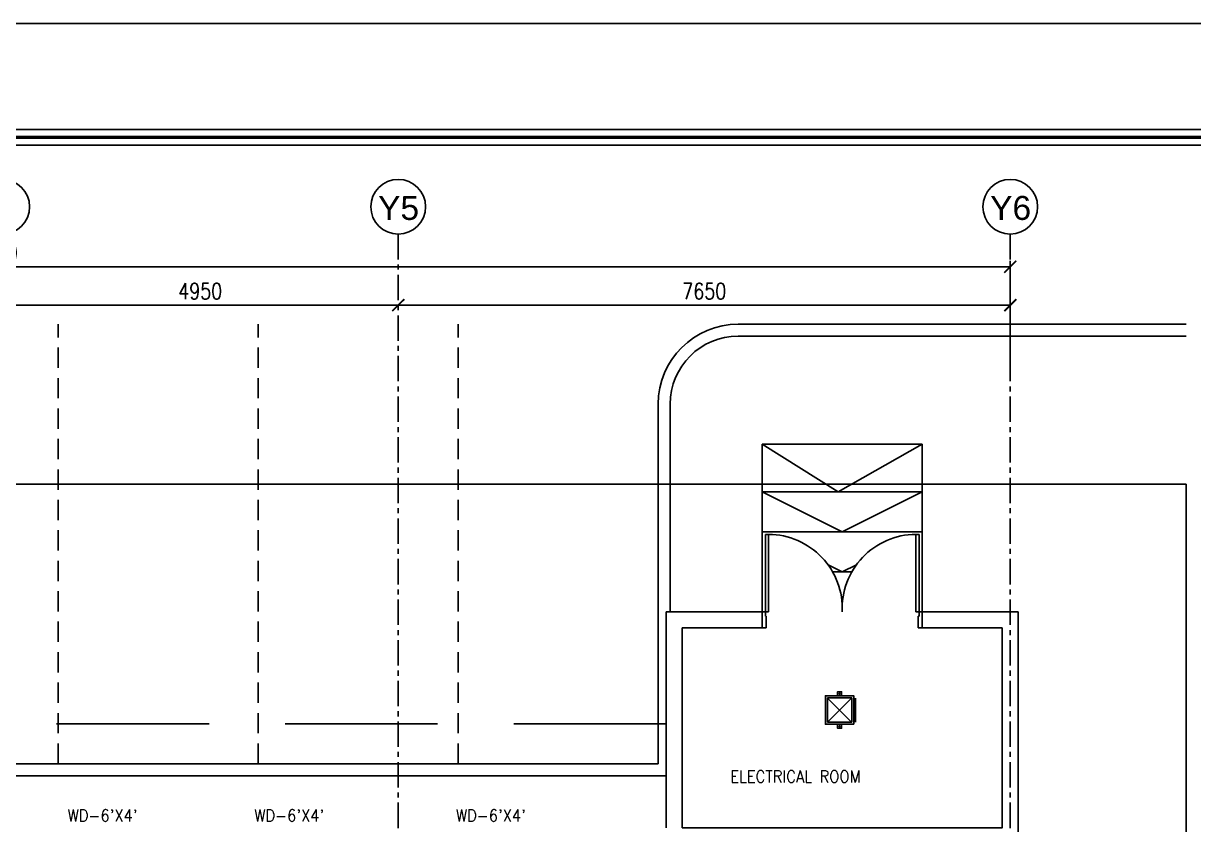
# Model space of a CAD drawing. Header units: millimetres. Extents: x -1288794 to 2153086, y -2701644 to -1428868.
# Drawn here: x 1111436 to 1126062, y -1473830 to -1463806 of the extents above; entities that cross this region are included whole.
import ezdxf
from ezdxf.enums import TextEntityAlignment as Align

# ---------------------------------------------------------------- set-up
doc = ezdxf.new("R2010")
doc.units = ezdxf.units.MM
doc.header["$LTSCALE"] = 100
doc.header["$PDMODE"] = 34
for name, pattern in [('CENTER', [50.8, 31.75, -6.35, 6.35, -6.35]), ('DASHED', [19.05, 12.7, -6.35]), ('DASHED2', [9.525, 6.35, -3.175]), ('HIDDEN', [9.525, 6.35, -3.175])]:
    doc.linetypes.add(name, pattern=pattern)
for name, color, linetype in [('A-ANNO-DIMS', 1, 'Continuous'), ('A-ANNO-SYMB', 33, 'Continuous'), ('A-ANNO-TEXT', 8, 'Continuous'), ('A-AREA', 8, 'CENTER'), ('A-CAR', 8, 'Continuous'), ('A-DOOR', 4, 'Continuous'), ('A-FLOR-OVHD', 4, 'DASHED2'), ('A-GRID', 253, 'CENTER'), ('A-WALL-FULL', 8, 'Continuous'), ('L-WALK', 8, 'Continuous'), ('LOGO LINE', 7, 'Continuous'), ('LOGO1LINE', 7, 'Continuous'), ('RET', 1, 'Continuous'), ('sduct', 5, 'Continuous'), ('SUPPORT', 30, 'Continuous')]:
    doc.layers.add(name, color=color, linetype=linetype)
doc.styles.add('ROMANS', font='romans.shx', dxfattribs={"width": 0.8})
doc.styles.add('SANSSERIF', font='sas_____.pfb')
doc.dimstyles.new('100 of DIM2', dxfattribs={"dimscale": 0, "dimtxt": 200, "dimasz": 150, "dimexe": 75, "dimexo": 200, "dimgap": 75, "dimtad": 1, "dimdec": 0, "dimrnd": 5, "dimzin": 0, "dimdsep": 46, "dimtxsty": 'ROMANS', "dimblk": 'ARCHTICK', "dimcen": 100, "dimclrd": 94, "dimclre": 94, "dimclrt": 2, "dimadec": 0, "dimazin": 0, "dimtfac": 1, "dimtdec": 0, "dimtofl": 0, "dimtmove": 2, "dimatfit": 3, "dimldrblk": 'OPEN90', "dimfxl": 75, "dimtolj": 1, "dimtzin": 0, "dimarcsym": 0})

# ---------------------------------------------------------------- blocks, each defined once
blk = doc.blocks.new('_ArchTick')
at = {"color": 0, "linetype": 'ByBlock', "const_width": 0.15}
blk.add_lwpolyline([(-0.5, -0.5), (0.5, 0.5)], dxfattribs=at)
blk = doc.blocks.new('*D450')
at = {"layer": 'A-ANNO-DIMS', "color": 94, "lineweight": -2, "ltscale": 3, "transparency": 16777216}
for p, q in [((1116121, -1467131), (1116121, -1467256)), ((1123771, -1467131), (1123771, -1467256)), ((1116121, -1467331), (1123771, -1467331))]:
    blk.add_line(p, q, dxfattribs=at)
at = {"layer": 'Defpoints', "color": 0, "ltscale": 3, "transparency": 16777216}
for p in [(1116121, -1467331), (1123771, -1467331), (1123771, -1467331)]:
    blk.add_point(p, dxfattribs=at)
at = {"layer": 'A-ANNO-DIMS', "color": 94, "lineweight": -2, "ltscale": 3, "transparency": 16777216, "xscale": 150, "yscale": 150, "zscale": 150, "rotation": 180}
blk.add_blockref('_ArchTick', (1116121, -1467331), dxfattribs=at)
at = {"layer": 'A-ANNO-DIMS', "color": 94, "lineweight": -2, "ltscale": 3, "transparency": 16777216, "xscale": 150, "yscale": 150, "zscale": 150}
blk.add_blockref('_ArchTick', (1123771, -1467331), dxfattribs=at)
at = {"layer": 'A-ANNO-DIMS', "color": 2, "ltscale": 3, "transparency": 16777216, "insert": (1119946, -1467156), "char_height": 200, "attachment_point": 5, "style": 'ROMANS'}
blk.add_mtext('\\A1;7650', dxfattribs=at)
blk = doc.blocks.new('_Open90')
at = {"color": 0, "linetype": 'ByBlock', "lineweight": -2}
for p, q in [((0, 0), (-1, 0)), ((-0.5, 0.5), (0, 0)), ((0, 0), (-0.5, -0.5))]:
    blk.add_line(p, q, dxfattribs=at)
blk = doc.blocks.new('*D453')
at = {"layer": 'A-ANNO-DIMS', "color": 94, "lineweight": -2, "ltscale": 3, "transparency": 16777216}
for p, q in [((1111171, -1467131), (1111171, -1467256)), ((1116121, -1467131), (1116121, -1467256)), ((1111171, -1467331), (1116121, -1467331))]:
    blk.add_line(p, q, dxfattribs=at)
at = {"layer": 'Defpoints', "color": 0, "ltscale": 3, "transparency": 16777216}
for p in [(1111171, -1467331), (1116121, -1467331), (1116121, -1467331)]:
    blk.add_point(p, dxfattribs=at)
at = {"layer": 'A-ANNO-DIMS', "color": 94, "lineweight": -2, "ltscale": 3, "transparency": 16777216, "xscale": 150, "yscale": 150, "zscale": 150, "rotation": 180}
blk.add_blockref('_ArchTick', (1111171, -1467331), dxfattribs=at)
at = {"layer": 'A-ANNO-DIMS', "color": 94, "lineweight": -2, "ltscale": 3, "transparency": 16777216, "xscale": 150, "yscale": 150, "zscale": 150}
blk.add_blockref('_ArchTick', (1116121, -1467331), dxfattribs=at)
at = {"layer": 'A-ANNO-DIMS', "color": 2, "ltscale": 3, "transparency": 16777216, "insert": (1113646, -1467156), "char_height": 200, "attachment_point": 5, "style": 'ROMANS'}
blk.add_mtext('\\A1;4950', dxfattribs=at)
blk = doc.blocks.new('*D454')
at = {"layer": 'A-ANNO-DIMS', "color": 94, "lineweight": -2, "ltscale": 3, "transparency": 16777216}
for p, q in [((1098271, -1468002), (1098271, -1466776)), ((1098271, -1466851), (1123771, -1466851)), ((1123771, -1468002), (1123771, -1466776))]:
    blk.add_line(p, q, dxfattribs=at)
at = {"layer": 'Defpoints', "color": 0, "ltscale": 3, "transparency": 16777216}
for p in [(1123771, -1466851), (1098271, -1468202), (1123771, -1468202)]:
    blk.add_point(p, dxfattribs=at)
at = {"layer": 'A-ANNO-DIMS', "color": 94, "lineweight": -2, "ltscale": 3, "transparency": 16777216, "xscale": 150, "yscale": 150, "zscale": 150, "rotation": 180}
blk.add_blockref('_ArchTick', (1098271, -1466851), dxfattribs=at)
at = {"layer": 'A-ANNO-DIMS', "color": 94, "lineweight": -2, "ltscale": 3, "transparency": 16777216, "xscale": 150, "yscale": 150, "zscale": 150}
blk.add_blockref('_ArchTick', (1123771, -1466851), dxfattribs=at)
at = {"layer": 'A-ANNO-DIMS', "color": 2, "ltscale": 3, "transparency": 16777216, "insert": (1111021, -1466676), "char_height": 200, "attachment_point": 5, "style": 'ROMANS'}
blk.add_mtext('\\A1;25500', dxfattribs=at)
blk = doc.blocks.new('D-200-DOUBLE')
for p, q in [((40, 200), (40, 1170)), ((40, 1170), (80, 1170)), ((80, 200), (80, 1170)), ((1920, 200), (1920, 1170)), ((1920, 1170), (1960, 1170)), ((1960, 200), (1960, 1170)), ((80, 200), (0, 200)), ((0, 200), (0, 0)), ((40, 200), (40, 148)), ((40, 148), (50, 148)), ((50, 148), (50, 0)), ((1920, 200), (1960, 200)), ((1950, 148), (1950, 0)), ((1960, 148), (1950, 148)), ((2000, 200), (1960, 200)), ((1960, 200), (1960, 148)), ((2000, 200), (2000, 0)), ((50, 0), (0, 0)), ((2000, 0), (1950, 0))]:
    blk.add_line(p, q)
at = {"linetype": 'Continuous'}
for centre, start, end in [((73, 242), 357.4314, 89.5378), ((1927, 242), 90.4622, 182.5686)]:
    blk.add_arc(centre, 928, start, end, dxfattribs=at)
blk = doc.blocks.new('A$C36FC6C1E')
at = {"layer": 'RET', "color": 0, "linetype": 'HIDDEN', "ltscale": 0.8}
blk.add_line((377.4, 377.4), (77.4, 77.4), dxfattribs=at)
blk.add_lwpolyline([(379.8, 379.8), (379.8, 75), (75, 75), (75, 379.8)], close=True, dxfattribs=at)
at = {"layer": 'sduct'}
blk.add_lwpolyline([(404.8, 404.8), (404.8, 50), (50, 50), (50, 404.8)], close=True, dxfattribs=at)
blk.add_lwpolyline([(427.4, 377.4), (427.4, 77.4)], dxfattribs=at)
at = {"layer": 'SUPPORT', "ltscale": 0.5}
for points in [[(202.4, 404.8), (252.4, 404.8), (252.4, 454.8), (202.4, 454.8)], [(202.4, 50), (252.4, 50), (252.4, 0), (202.4, 0)]]:
    blk.add_lwpolyline(points, close=True, dxfattribs=at)
for centre in [(227.4, 429.8), (227.4, 25)]:
    blk.add_circle(centre, 6, dxfattribs=at)

msp = doc.modelspace()

# ---------------------------------------------------------------- linework, layer by layer
at = {"layer": 'A-ANNO-SYMB', "ltscale": 3}
for centre in [(1111170.6, -1466100.5), (1116120.6, -1466100.5), (1123770.6, -1466100.5)]:
    msp.add_circle(centre, 342.2, dxfattribs=at)
at = {"layer": 'A-AREA', "ltscale": 15}
for p in [(1093870.6, -1469568.6), (1125970.6, -1512568.6)]:
    msp.add_line(p, (1125970.6, -1469568.6), dxfattribs=at)
at = {"layer": 'A-CAR', "ltscale": 3}
for p, q in [((1120670.6, -1471168.6), (1120670.6, -1469068.6)), ((1120670.6, -1469068.6), (1122670.6, -1469068.6)), ((1121619.7, -1469668.6), (1120670.6, -1469068.6)), ((1122670.6, -1469068.6), (1121619.7, -1469668.6)), ((1122670.6, -1471168.6), (1122670.6, -1469068.6)), ((1120670.6, -1469668.6), (1122670.6, -1469668.6)), ((1121670.6, -1470168.6), (1120670.6, -1469668.6)), ((1122670.6, -1469668.6), (1121670.6, -1470168.6)), ((1120670.6, -1470168.6), (1122670.6, -1470168.6)), ((1121670.6, -1470668.6), (1121493.2, -1470579.9)), ((1121550.4, -1470668.6), (1121790.7, -1470668.6)), ((1121847.9, -1470579.9), (1121670.6, -1470668.6))]:
    msp.add_line(p, q, dxfattribs=at)
at = {"layer": 'A-FLOR-OVHD', "ltscale": 3}
msp.add_lwpolyline([(1119470.6, -1472568.6), (1111070.6, -1472568.6), (1111070.6, -1473868.6), (1109770.6, -1473868.6), (1109770.6, -1472568.6), (1105470.6, -1472568.6), (1105470.6, -1472968.6), (1103770.6, -1472968.6), (1103770.6, -1472568.6), (1096870.6, -1472568.6), (1096870.6, -1482218.6), (1095870.6, -1482218.6), (1095870.6, -1486718.6)], dxfattribs=at)
at = {"layer": 'A-GRID', "ltscale": 0.1}
for p, q in [((1116120.6, -1466442.6), (1116120.6, -1514577)), ((1123770.6, -1466442.6), (1123770.6, -1514577))]:
    msp.add_line(p, q, dxfattribs=at)
at = {"layer": 'A-WALL-FULL', "ltscale": 3}
for p, q in [((1120670.6, -1471168.6), (1119470.6, -1471168.6)), ((1119470.6, -1471168.6), (1119470.6, -1473868.6)), ((1120670.6, -1471368.6), (1120670.6, -1471168.6)), ((1122670.6, -1471168.6), (1123870.6, -1471168.6)), ((1122670.6, -1471368.6), (1122670.6, -1471168.6)), ((1123870.6, -1471168.6), (1123870.6, -1474068.6)), ((1119670.6, -1471368.6), (1120670.6, -1471368.6)), ((1122670.6, -1471368.6), (1123670.6, -1471368.6))]:
    msp.add_line(p, q, dxfattribs=at)
msp.add_lwpolyline([(1119670.6, -1471368.6), (1119670.6, -1473868.6), (1123670.6, -1473868.6), (1123670.6, -1473868.6), (1123670.6, -1471368.6)], dxfattribs=at)
at = {"layer": 'L-WALK', "linetype": 'DASHED', "ltscale": 0.2}
for p, q in [((1111870.6, -1473068.6), (1111870.6, -1467568.6)), ((1114370.6, -1473068.6), (1114370.6, -1467568.6)), ((1116870.6, -1473068.6), (1116870.6, -1467568.6))]:
    msp.add_line(p, q, dxfattribs=at)
at = {"layer": 'L-WALK', "ltscale": 15}
for p, q in [((1120370.6, -1467568.6), (1125970.6, -1467568.6)), ((1120370.6, -1467718.6), (1125970.6, -1467718.6))]:
    msp.add_line(p, q, dxfattribs=at)
at = {"layer": 'L-WALK', "ltscale": 3}
for p, q in [((1119370.6, -1473068.6), (1119370.6, -1468568.6)), ((1119520.6, -1471168.6), (1119520.6, -1468568.6)), ((1096870.6, -1473068.6), (1119370.6, -1473068.6)), ((1096720.6, -1473218.6), (1119470.6, -1473218.6))]:
    msp.add_line(p, q, dxfattribs=at)
at = {"layer": 'L-WALK', "ltscale": 15}
for radius in [1000, 850]:
    msp.add_arc((1120370.6, -1468568.6), radius, 90, 180, dxfattribs=at)
at = {"layer": 'LOGO LINE'}
msp.add_lwpolyline([(1152406.7, -1519493.9), (1073648.7, -1519493.9), (1073648.7, -1463806.4), (1152406.7, -1463806.4)], close=True, dxfattribs=at)
at = {"layer": 'LOGO1LINE'}
for points in [[(1151080.8, -1518168), (1074974.6, -1518168), (1074974.6, -1465132.3), (1151080.8, -1465132.3)], [(1140772.1, -1517969.1), (1075173.5, -1517969.1), (1075173.5, -1465331.1), (1140772.1, -1465331.1)]]:
    msp.add_lwpolyline(points, close=True, dxfattribs=at)
at = {"layer": 'LOGO1LINE', "const_width": 39.8}
msp.add_lwpolyline([(1150981.4, -1518068.5), (1075074, -1518068.5), (1075074, -1465231.7), (1150981.4, -1465231.7)], close=True, dxfattribs=at)
at = {"layer": 'RET', "color": 0, "linetype": 'HIDDEN', "ltscale": 0.8}
msp.add_line((1121789.2, -1472243.5), (1121484.4, -1472548.3), dxfattribs=at)

# ---------------------------------------------------------------- block references
at = {"layer": 'A-DOOR', "ltscale": 3, "xscale": -1}
msp.add_blockref('D-200-DOUBLE', (1122670.6, -1471368.6), dxfattribs=at)
at = {"layer": 'RET', "color": 0, "xscale": -1, "rotation": 180}
msp.add_blockref('A$C36FC6C1E', (1121409.4, -1472168.5), dxfattribs=at)

# ---------------------------------------------------------------- texts
at = {"layer": 'A-ANNO-TEXT', "style": 'SANSSERIF'}
for s, p in [('Y5', (1116125.2, -1466265)), ('Y6', (1123775.2, -1466265))]:
    msp.add_text(s, height=300, dxfattribs=at).set_placement(p, align=Align.CENTER)
at = {"layer": 'A-ANNO-TEXT', "style": 'ROMANS', "width": 0.9}
for s, p in [('ELECTRICAL ROOM', (1120269.5, -1473302.9)), ("WD-6'X4'", (1111987.6, -1473790.5)), ("WD-6'X4'", (1114321.2, -1473790.5)), ("WD-6'X4'", (1116841.8, -1473790.5))]:
    msp.add_text(s, height=150, dxfattribs=at).set_placement(p)

# ---------------------------------------------------------------- dimensions: what is measured, and where the dimension line sits
at = {"layer": 'A-ANNO-DIMS', "ltscale": 3}
for base, p1, p2, picture, middle in [((1123770.6, -1466851.3), (1098270.6, -1468201.9), (1123770.6, -1468201.9), '*D454', (1111020.6, -1466676.3)), ((1116120.6, -1467331.4), (1111170.6, -1467331.4), (1116120.6, -1467331.4), '*D453', (1113645.6, -1467156.4)), ((1123770.6, -1467331.4), (1116120.6, -1467331.4), (1123770.6, -1467331.4), '*D450', (1119945.6, -1467156.4))]:
    dim = msp.add_linear_dim(base=base, p1=p1, p2=p2, dimstyle='100 of DIM2', override={"dimscale": 1}, dxfattribs=at)
    dim.commit()
    dim.dimension.update_dxf_attribs({"geometry": picture, "text_midpoint": middle})

doc.saveas('drawing.dxf')
